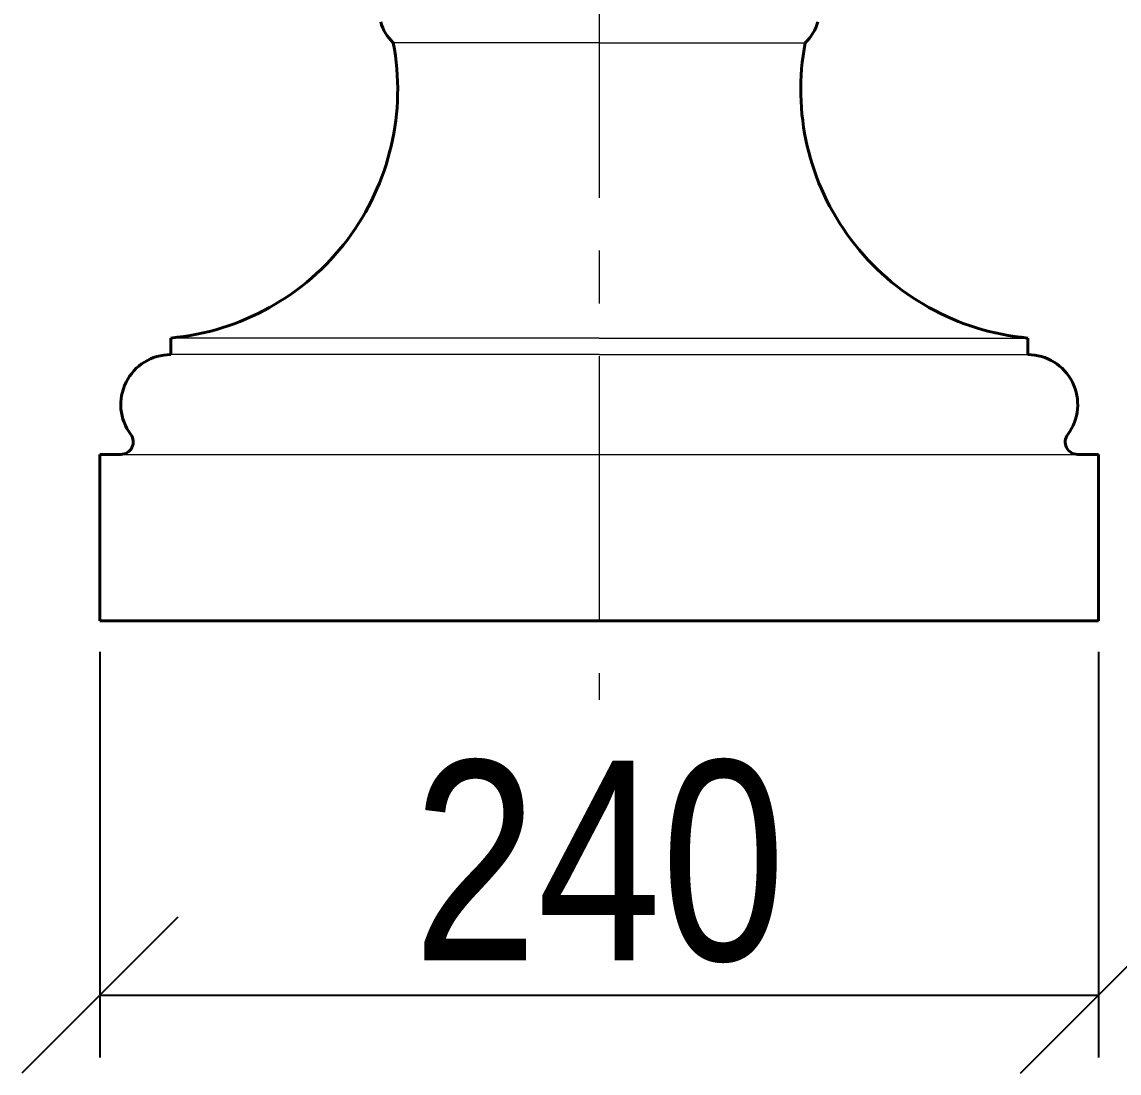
# Model space of a CAD drawing. Header units: millimetres. Extents: x 0 to 1260, y 0 to 1782.
# Drawn here: x 536.2 to 799.9, y 602.2 to 855 of the extents above; entities that cross this region are included whole.
import ezdxf

# ---------------------------------------------------------------- set-up
doc = ezdxf.new("R2010")
doc.units = ezdxf.units.MM
doc.linetypes.add('осеваяX2', pattern=[101.6, 63.5, -12.7, 12.7, -12.7])
doc.layers.get('0').update_dxf_attribs({"lineweight": 35})
for name, color, linetype, lineweight in [('архио', 252, 'Continuous', 40), ('Осевые линии', 3, 'осеваяX2', 20), ('Размеры', 5, 'Continuous', 9)]:
    doc.layers.add(name, color=color, linetype=linetype, lineweight=lineweight)
doc.styles.add('Размер', font='arial.ttf', dxfattribs={"width": 0.8})
doc.dimstyles.new('M 1-1_h36_(M 1-6)', dxfattribs={"dimscale": 1.5, "dimtxt": 32, "dimasz": 25, "dimexe": 10, "dimexo": 5, "dimgap": 5, "dimtad": 1, "dimdec": 0, "dimtxsty": 'Размер', "dimblk": 'OBLIQUE', "dimcen": 2.5, "dimadec": 0, "dimazin": 0, "dimtfac": 1, "dimtdec": 0, "dimtmove": 0, "dimatfit": 3, "dimfxl": 0, "dimarcsym": 0})

# ---------------------------------------------------------------- blocks, each defined once
blk = doc.blocks.new('_Oblique')
at = {"color": 0, "linetype": 'ByBlock', "lineweight": -2}
blk.add_line((-0.5, -0.5), (0.5, 0.5), dxfattribs=at)
blk = doc.blocks.new('*D51')
at = {"layer": 'Defpoints', "color": 0, "transparency": 16777216}
for p in [(555, 711), (795, 711), (795, 621)]:
    blk.add_point(p, dxfattribs=at)
at = {"layer": 'Размеры', "color": 0, "lineweight": -2, "transparency": 16777216}
for p, q in [((555, 703.5), (555, 606)), ((795, 703.5), (795, 606)), ((555, 621), (795, 621))]:
    blk.add_line(p, q, dxfattribs=at)
at = {"layer": 'Размеры', "color": 0, "lineweight": -2, "transparency": 16777216, "xscale": 37.5, "yscale": 37.5, "zscale": 37.5, "rotation": 180}
blk.add_blockref('_Oblique', (555, 621), dxfattribs=at)
at = {"layer": 'Размеры', "color": 0, "lineweight": -2, "transparency": 16777216, "xscale": 37.5, "yscale": 37.5, "zscale": 37.5}
blk.add_blockref('_Oblique', (795, 621), dxfattribs=at)
at = {"layer": 'Размеры', "color": 0, "transparency": 16777216, "insert": (675, 653.01), "char_height": 48, "attachment_point": 5, "style": 'Размер'}
blk.add_mtext('240', dxfattribs=at)
blk = doc.blocks.new('*D52')
at = {"layer": 'Defpoints', "color": 0, "transparency": 16777216}
for p in [(895, 1161), (1035, 1161), (795, 711)]:
    blk.add_point(p, dxfattribs=at)
at = {"layer": 'Размеры', "color": 0, "lineweight": -2, "transparency": 16777216}
for p, q in [((902.5, 1161), (1050, 1161)), ((1035, 711), (1035, 1161)), ((802.5, 711), (1050, 711))]:
    blk.add_line(p, q, dxfattribs=at)
at = {"layer": 'Размеры', "color": 0, "lineweight": -2, "transparency": 16777216, "xscale": 37.5, "yscale": 37.5, "zscale": 37.5}
for p, rotation in [((1035, 1161), 90), ((1035, 711), 270)]:
    blk.add_blockref('_Oblique', p, dxfattribs=dict(at, rotation=rotation))
at = {"layer": 'Размеры', "color": 0, "transparency": 16777216, "insert": (1002.99, 936), "char_height": 48, "attachment_point": 5, "rotation": 90, "style": 'Размер'}
blk.add_mtext('450', dxfattribs=at)

msp = doc.modelspace()

# ---------------------------------------------------------------- linework, layer by layer
at = {"layer": 'архио', "linetype": 'Continuous'}
for p, q in [((572, 779), (572, 775)), ((778, 779), (778, 775)), ((555, 751), (555, 711)), ((555, 751), (560, 751)), ((795, 751), (790, 751)), ((795, 751), (795, 711)), ((555, 711), (675, 711)), ((795, 711), (675, 711))]:
    msp.add_line(p, q, dxfattribs=at)
for centre, radius, start, end in [((632.2, 857.42), 10, 194.0131, 227.9144), ((717.8, 857.42), 10, 312.0856, 345.9869), ((566.56, 838.75), 60, 275.1986, 10.8038), ((783.44, 838.75), 60, 169.1962, 264.8014), ((572, 763), 12, 90, 216.8699), ((778, 763), 12, 323.1301, 90), ((560, 754), 3, 270, 36.8699), ((790, 754), 3, 143.1301, 270)]:
    msp.add_arc(centre, radius, start, end, dxfattribs=at)
at = {"layer": 'Осевые линии'}
msp.add_line((675, 1181), (675, 692), dxfattribs=at)
at = {"layer": 'Размеры', "linetype": 'Continuous', "lineweight": 15}
for p, q in [((675, 850), (625.5, 850)), ((675, 850), (724.5, 850)), ((675, 779), (572, 779)), ((675, 779), (778, 779)), ((675, 775), (572, 775)), ((675, 775), (778, 775))]:
    msp.add_line(p, q, dxfattribs=at)
at = {"layer": 'Размеры'}
msp.add_line((560, 751), (790, 751), dxfattribs=at)

# ---------------------------------------------------------------- dimensions: what is measured, and where the dimension line sits
dim = msp.add_linear_dim(base=(1035, 1161), p1=(795, 711), p2=(895, 1161), angle=90, dimstyle='M 1-1_h36_(M 1-6)', dxfattribs=at)
dim.commit()
dim.dimension.update_dxf_attribs({"geometry": '*D52', "text_midpoint": (1002.99, 936)})
dim = msp.add_linear_dim(base=(795, 621), p1=(555, 711), p2=(795, 711), dimstyle='M 1-1_h36_(M 1-6)', dxfattribs=at)
dim.commit()
dim.dimension.update_dxf_attribs({"geometry": '*D51', "text_midpoint": (675, 653.01)})

doc.saveas('drawing.dxf')
